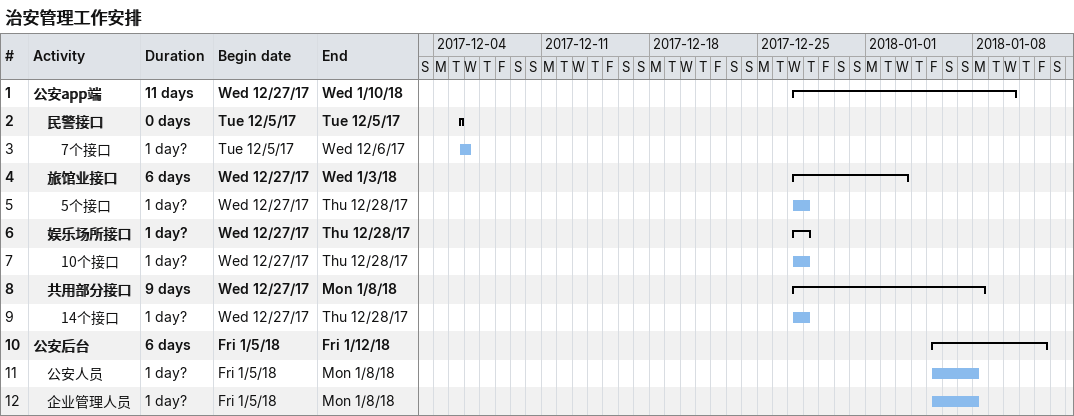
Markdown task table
治安管理工作安排

| ID | Level | Task | Duration | Start | Finish |
|---|---|---|---|---|---|
| 1 | 1 | **公安app端** | 11d | 2017-12-27 | 2018-01-10 |
| 2 | 2 | **民警接口** | 0d | 2017-12-05 | 2017-12-05 |
| 3 | 3 | 7个接口 | 1d? | 2017-12-05 | 2017-12-06 |
| 4 | 2 | **旅馆业接口** | 6d | 2017-12-27 | 2018-01-03 |
| 5 | 3 | 5个接口 | 1d? | 2017-12-27 | 2017-12-28 |
| 6 | 2 | **娱乐场所接口** | 1d? | 2017-12-27 | 2017-12-28 |
| 7 | 3 | 10个接口 | 1d? | 2017-12-27 | 2017-12-28 |
| 8 | 2 | **共用部分接口** | 9d | 2017-12-27 | 2018-01-08 |
| 9 | 3 | 14个接口 | 1d? | 2017-12-27 | 2017-12-28 |
| 10 | 1 | **公安后台** | 6d | 2018-01-05 | 2018-01-12 |
| 11 | 2 | 公安人员 | 1d? | 2018-01-05 | 2018-01-08 |
| 12 | 2 | 企业管理人员 | 1d? | 2018-01-05 | 2018-01-08 |
